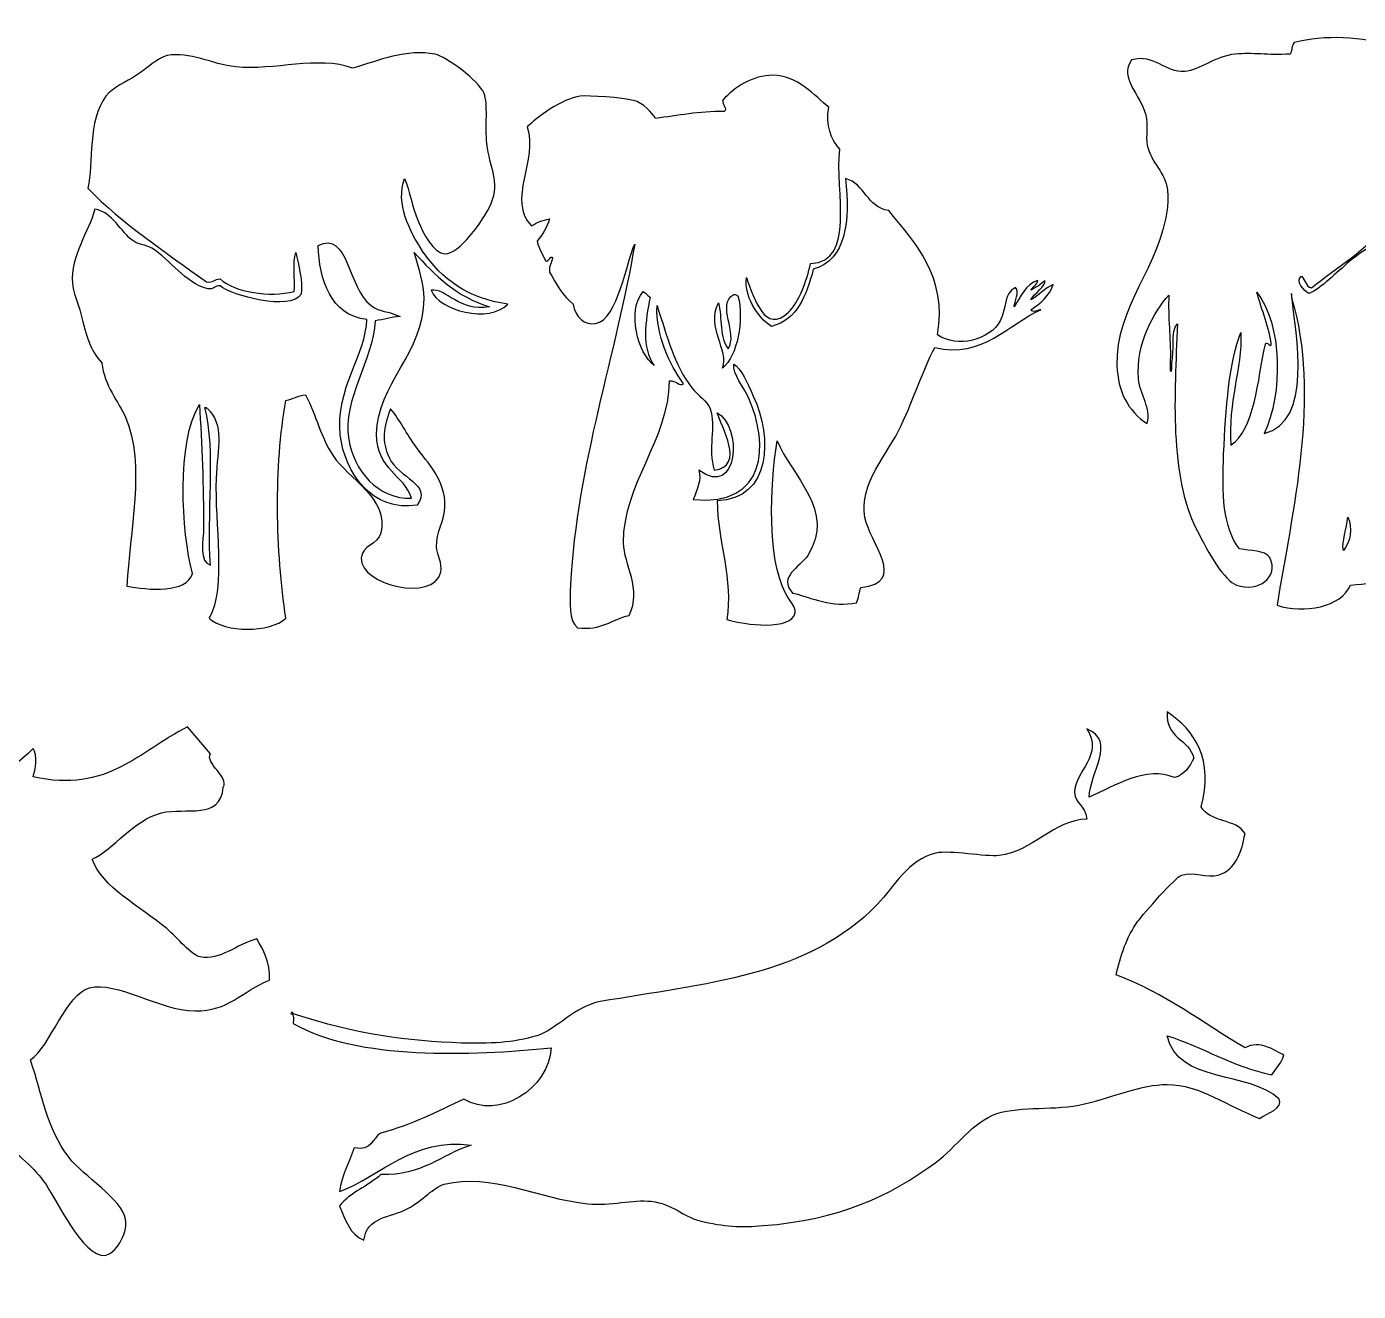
# Model space of a CAD drawing. Header units: centimetres. Extents: x -64 to 65, y -66 to 66.
# Drawn here: x 21.84 to 33.5, y -11.06 to 0.02 of the extents above; entities that cross this region are included whole.
import ezdxf

# ---------------------------------------------------------------- set-up
doc = ezdxf.new("R2010")
doc.units = ezdxf.units.CM
doc.header["$MEASUREMENT"] = 0
doc.layers.add('Layer 1', color=7, linetype='Continuous')

msp = doc.modelspace()

# ---------------------------------------------------------------- linework, layer by layer
at = {"layer": 'Layer 1'}
for points, knots in [([(32.91758, -2.3608), (32.91758, -2.34815), (32.91758, -2.33553), (32.91758, -2.32291), (32.91758, -2.32291), (32.95917, -2.70433), (33.1093, -3.44403), (32.6775, -3.54859), (32.6775, -3.54859), (32.84715, -3.20363), (32.8362, -2.59146), (32.61429, -2.31023), (32.61429, -2.31023), (32.6422, -2.42146), (32.71443, -2.59759), (32.74068, -2.75248), (32.74068, -2.75248), (32.75018, -2.81656), (32.69237, -2.72539), (32.69014, -2.76515), (32.69014, -2.76515), (32.61794, -3.08053), (32.59851, -3.51596), (32.38685, -3.64971), (32.38685, -3.64971), (32.36018, -3.27345), (32.48432, -2.98055), (32.47533, -2.66408), (32.47533, -2.66408), (32.37106, -2.9153), (32.34134, -3.33737), (32.32372, -3.72551), (32.32372, -3.72551), (32.3079, -4.0733), (32.31629, -4.37509), (32.46268, -4.5595), (32.46268, -4.5595), (32.56005, -4.57585), (32.68144, -4.56823), (32.72803, -4.6353), (32.72803, -4.6353), (32.81349, -4.80701), (32.62556, -4.94407), (32.43741, -4.87538), (32.43741, -4.87538), (32.32771, -4.83532), (32.19809, -4.61096), (32.08358, -4.38257), (32.08358, -4.38257), (31.84844, -3.91349), (31.89213, -3.21983), (31.9193, -2.58825), (31.9193, -2.58825), (31.85262, -2.65212), (31.8979, -2.82796), (31.86882, -2.92943), (31.86882, -2.92943), (31.86866, -2.94792), (31.87358, -3.03283), (31.85615, -2.99264), (31.85615, -2.99264), (31.85615, -2.96314), (31.85615, -2.93366), (31.85615, -2.90416), (31.85615, -2.90416), (31.8612, -2.70533), (31.83371, -2.53911), (31.84348, -2.33552), (31.84348, -2.33552), (31.7159, -2.47498), (31.55162, -2.76748), (31.57813, -3.06842), (31.57813, -3.06842), (31.59099, -3.21442), (31.69037, -3.32213), (31.65393, -3.46016), (31.65393, -3.46016), (31.48216, -3.35134), (31.39662, -3.17584), (31.38858, -2.9547), (31.38858, -2.9547), (31.36998, -2.44337), (31.775, -2.07898), (31.83088, -1.56471), (31.83088, -1.56471), (31.83538, -1.52322), (31.83588, -1.45975), (31.83088, -1.41305), (31.83088, -1.41305), (31.81456, -1.26107), (31.68824, -1.1822), (31.65393, -1.02136), (31.65393, -1.02136), (31.63787, -0.94598), (31.66536, -0.85115), (31.64131, -0.75598), (31.64131, -0.75598), (31.59665, -0.57908), (31.40541, -0.44033), (31.51497, -0.27584), (31.51497, -0.27584), (31.71743, -0.2198), (31.81175, -0.3908), (31.98249, -0.37691), (31.98249, -0.37691), (32.11954, -0.36577), (32.24475, -0.24205), (32.42479, -0.22528), (32.42479, -0.22528), (32.57899, -0.21091), (32.7085, -0.23568), (32.90496, -0.22528), (32.90496, -0.22528), (32.92729, -0.20131), (32.91668, -0.14434), (32.94285, -0.12421), (32.94285, -0.12421), (33.46829, 0.01568), (34.25016, -0.19734), (34.4592, -0.55384), (34.4592, -0.55384), (34.65086, -0.88071), (34.29063, -1.31698), (34.09275, -1.50152), (34.09275, -1.50152), (34.0324, -1.55785), (33.95752, -1.59061), (33.89058, -1.64053), (33.89058, -1.64053), (33.80779, -1.64328), (33.81745, -1.55361), (33.75157, -1.53946), (33.75157, -1.53946), (33.68558, -1.55954), (33.77353, -1.66514), (33.7389, -1.69107), (33.7389, -1.69107), (33.591, -1.95176), (33.31551, -2.08485), (33.09451, -2.27236), (33.09451, -2.27236), (33.04056, -2.26313), (33.03979, -2.20071), (33.00603, -2.17126), (33.00603, -2.17126), (32.94351, -2.216), (33.03233, -2.2967), (33.06919, -2.32292), (33.06919, -2.32292), (33.18923, -2.26934), (33.29697, -2.15115), (33.43569, -2.03225), (33.43569, -2.03225), (33.56415, -1.92213), (33.83106, -1.81246), (33.77687, -1.64053), (33.77687, -1.64053), (33.78814, -1.58663), (33.84773, -1.68191), (33.87794, -1.69107), (33.87794, -1.69107), (34.20319, -1.44927), (34.64663, -1.14661), (34.52239, -0.57911), (34.52239, -0.57911), (34.89368, -0.63703), (35.02049, -0.92426), (35.12892, -1.29939), (35.12892, -1.29939), (35.18551, -1.49508), (35.24132, -1.71426), (35.25526, -1.90592), (35.25526, -1.90592), (35.32088, -2.80741), (35.03843, -3.7303), (35.34374, -4.43322), (35.34374, -4.43322), (35.37247, -4.49926), (35.4755, -4.59284), (35.45748, -4.66066), (35.45748, -4.66066), (35.41943, -4.80375), (34.90522, -4.80621), (34.7372, -4.76176), (34.7372, -4.76176), (34.78882, -4.54038), (34.88881, -4.36663), (34.88881, -4.12993), (34.88881, -4.12993), (34.88886, -3.70638), (34.61843, -3.3584), (34.50971, -3.03056), (34.50971, -3.03056), (34.46759, -3.03056), (34.42547, -3.03056), (34.38337, -3.03056), (34.38337, -3.03056), (34.34456, -3.11814), (34.34188, -3.24175), (34.29489, -3.32118), (34.29489, -3.32118), (34.22538, -3.35685), (34.14437, -3.30644), (34.06745, -3.30856), (34.06745, -3.30856), (33.72939, -3.56441), (33.79419, -4.22307), (33.78943, -4.81227), (33.78943, -4.81227), (33.69585, -4.85762), (33.56382, -4.8646), (33.43566, -4.87545), (33.43566, -4.87545), (33.35628, -5.06756), (33.02524, -5.13104), (32.79121, -5.05238), (32.79121, -5.05238), (32.92036, -4.24836), (33.17928, -3.20823), (32.91758, -2.3608)], [0, 0, 0, 0, 0.01785714, 0.01785714, 0.01785714, 0.01785714, 0.03571429, 0.03571429, 0.03571429, 0.03571429, 0.05357143, 0.05357143, 0.05357143, 0.05357143, 0.07142857, 0.07142857, 0.07142857, 0.07142857, 0.08928571, 0.08928571, 0.08928571, 0.08928571, 0.10714286, 0.10714286, 0.10714286, 0.10714286, 0.125, 0.125, 0.125, 0.125, 0.14285714, 0.14285714, 0.14285714, 0.14285714, 0.16071429, 0.16071429, 0.16071429, 0.16071429, 0.17857143, 0.17857143, 0.17857143, 0.17857143, 0.19642857, 0.19642857, 0.19642857, 0.19642857, 0.21428571, 0.21428571, 0.21428571, 0.21428571, 0.23214286, 0.23214286, 0.23214286, 0.23214286, 0.25, 0.25, 0.25, 0.25, 0.26785714, 0.26785714, 0.26785714, 0.26785714, 0.28571429, 0.28571429, 0.28571429, 0.28571429, 0.30357143, 0.30357143, 0.30357143, 0.30357143, 0.32142857, 0.32142857, 0.32142857, 0.32142857, 0.33928571, 0.33928571, 0.33928571, 0.33928571, 0.35714286, 0.35714286, 0.35714286, 0.35714286, 0.375, 0.375, 0.375, 0.375, 0.39285714, 0.39285714, 0.39285714, 0.39285714, 0.41071429, 0.41071429, 0.41071429, 0.41071429, 0.42857143, 0.42857143, 0.42857143, 0.42857143, 0.44642857, 0.44642857, 0.44642857, 0.44642857, 0.46428571, 0.46428571, 0.46428571, 0.46428571, 0.48214286, 0.48214286, 0.48214286, 0.48214286, 0.5, 0.5, 0.5, 0.5, 0.51785714, 0.51785714, 0.51785714, 0.51785714, 0.53571429, 0.53571429, 0.53571429, 0.53571429, 0.55357143, 0.55357143, 0.55357143, 0.55357143, 0.57142857, 0.57142857, 0.57142857, 0.57142857, 0.58928571, 0.58928571, 0.58928571, 0.58928571, 0.60714286, 0.60714286, 0.60714286, 0.60714286, 0.625, 0.625, 0.625, 0.625, 0.64285714, 0.64285714, 0.64285714, 0.64285714, 0.66071429, 0.66071429, 0.66071429, 0.66071429, 0.67857143, 0.67857143, 0.67857143, 0.67857143, 0.69642857, 0.69642857, 0.69642857, 0.69642857, 0.71428571, 0.71428571, 0.71428571, 0.71428571, 0.73214286, 0.73214286, 0.73214286, 0.73214286, 0.75, 0.75, 0.75, 0.75, 0.76785714, 0.76785714, 0.76785714, 0.76785714, 0.78571429, 0.78571429, 0.78571429, 0.78571429, 0.80357143, 0.80357143, 0.80357143, 0.80357143, 0.82142857, 0.82142857, 0.82142857, 0.82142857, 0.83928571, 0.83928571, 0.83928571, 0.83928571, 0.85714286, 0.85714286, 0.85714286, 0.85714286, 0.875, 0.875, 0.875, 0.875, 0.89285714, 0.89285714, 0.89285714, 0.89285714, 0.91071429, 0.91071429, 0.91071429, 0.91071429, 0.92857143, 0.92857143, 0.92857143, 0.92857143, 0.94642857, 0.94642857, 0.94642857, 0.94642857, 0.96428571, 0.96428571, 0.96428571, 0.96428571, 1, 1, 1, 1]), ([(23.39822, -3.31933), (23.49651, -3.69827), (23.41089, -4.28257), (23.44712, -4.70085), (23.44712, -4.70085), (23.34171, -4.67926), (23.38597, -4.48773), (23.38597, -4.37073), (23.38597, -4.37073), (23.38597, -4.02119), (23.37187, -3.63233), (23.34927, -3.29488), (23.34927, -3.29488), (23.14795, -3.61373), (23.19166, -4.4124), (23.28812, -4.77417), (23.28812, -4.77417), (23.24208, -4.9489), (22.89341, -4.92109), (22.71352, -4.88418), (22.71352, -4.88418), (22.73532, -4.41947), (22.88209, -3.81661), (22.70132, -3.40489), (22.70132, -3.40489), (22.64126, -3.26826), (22.51802, -3.13224), (22.49349, -2.92811), (22.49349, -2.92811), (22.39514, -2.82479), (22.35763, -2.69049), (22.31008, -2.50017), (22.31008, -2.50017), (22.28785, -2.41119), (22.2415, -2.30194), (22.23676, -2.23125), (22.23676, -2.23125), (22.22054, -1.99064), (22.38059, -1.78048), (22.43237, -1.58331), (22.43237, -1.58331), (22.59406, -1.61144), (22.65488, -1.78199), (22.77469, -1.86446), (22.77469, -1.86446), (22.82046, -1.896), (22.88865, -1.89804), (22.93365, -1.92561), (22.93365, -1.92561), (23.10357, -2.02994), (23.214, -2.22559), (23.42265, -2.28015), (23.42265, -2.28015), (23.47872, -2.29142), (23.48171, -2.24956), (23.53266, -2.2557), (23.53266, -2.2557), (23.63198, -2.33941), (24.14493, -2.47903), (24.24172, -2.32907), (24.24172, -2.32907), (24.25815, -2.22144), (24.21764, -2.06904), (24.19282, -1.96228), (24.19282, -1.96228), (24.1644, -2.05205), (24.18869, -2.1945), (24.18057, -2.3046), (24.18057, -2.3046), (23.96615, -2.35794), (23.65553, -2.31262), (23.53266, -2.19459), (23.53266, -2.19459), (23.4803, -2.19118), (23.4722, -2.23195), (23.4104, -2.21906), (23.4104, -2.21906), (23.05067, -1.95942), (22.6769, -1.71368), (22.37125, -1.39994), (22.37125, -1.39994), (22.42488, -1.17719), (22.36665, -0.80508), (22.53016, -0.59309), (22.53016, -0.59309), (22.59083, -0.51446), (22.7055, -0.46876), (22.79914, -0.40968), (22.79914, -0.40968), (22.89005, -0.35237), (22.9766, -0.25739), (23.06812, -0.23852), (23.06812, -0.23852), (23.26434, -0.19801), (23.45637, -0.31387), (23.66716, -0.33631), (23.66716, -0.33631), (24.00559, -0.3724), (24.38799, -0.23572), (24.69409, -0.34853), (24.69409, -0.34853), (24.91335, -0.28233), (25.1706, -0.17576), (25.41545, -0.22632), (25.41545, -0.22632), (25.50811, -0.24545), (25.79843, -0.45624), (25.84333, -0.56859), (25.84333, -0.56859), (25.88122, -0.66342), (25.85082, -0.85627), (25.86778, -1.00872), (25.86778, -1.00872), (25.89125, -1.22018), (25.98912, -1.34053), (25.90448, -1.53442), (25.90448, -1.53442), (25.8372, -1.68833), (25.62275, -1.97998), (25.50104, -1.97455), (25.50104, -1.97455), (25.39997, -1.97005), (25.30906, -1.79101), (25.26876, -1.69338), (25.26876, -1.69338), (25.21206, -1.55603), (25.1946, -1.43075), (25.1465, -1.31439), (25.1465, -1.31439), (25.06657, -1.53296), (25.18949, -1.77696), (25.30541, -1.9501), (25.30541, -1.9501), (25.46948, -2.19505), (25.70721, -2.36825), (26.05122, -2.41468), (26.05122, -2.41468), (25.88781, -2.58375), (25.45125, -2.47773), (25.37881, -2.29242), (25.37881, -2.29242), (25.51385, -2.27221), (25.62257, -2.48501), (25.89226, -2.43908), (25.89226, -2.43908), (25.60236, -2.35007), (25.41104, -2.16233), (25.2321, -1.9623), (25.2321, -1.9623), (25.27547, -2.11634), (25.3156, -2.22813), (25.31767, -2.36574), (25.31767, -2.36574), (25.32455, -2.83011), (24.9028, -3.12197), (24.90198, -3.5516), (24.90198, -3.5516), (24.90142, -3.8691), (25.14481, -3.90934), (25.20765, -4.11397), (25.20765, -4.11397), (24.91433, -4.12995), (24.69925, -3.86272), (24.6575, -3.60049), (24.6575, -3.60049), (24.60072, -3.24383), (24.87112, -2.91189), (24.88978, -2.56134), (24.88978, -2.56134), (24.9632, -2.5492), (25.02816, -2.52861), (25.10981, -2.5247), (25.10981, -2.5247), (24.99151, -2.46924), (24.93974, -2.49245), (24.85308, -2.42688), (24.85308, -2.42688), (24.64538, -2.26969), (24.65837, -1.76838), (24.3885, -1.90118), (24.3885, -1.90118), (24.40091, -2.19878), (24.49888, -2.51597), (24.81638, -2.54914), (24.81638, -2.54914), (24.81043, -2.85256), (24.54008, -3.1549), (24.5841, -3.56387), (24.5841, -3.56387), (24.61863, -3.88412), (24.86712, -4.24298), (25.25651, -4.17514), (25.25651, -4.17514), (25.39065, -3.98713), (25.09977, -3.94442), (25.01198, -3.75948), (25.01198, -3.75948), (24.94279, -3.61367), (24.96221, -3.49625), (25.02423, -3.33157), (25.02423, -3.33157), (25.10861, -3.43232), (25.16488, -3.55117), (25.24426, -3.66166), (25.24426, -3.66166), (25.35335, -3.81345), (25.50472, -3.94992), (25.50104, -4.18736), (25.50104, -4.18736), (25.49919, -4.30457), (25.42291, -4.41474), (25.42767, -4.5419), (25.42767, -4.5419), (25.42995, -4.60286), (25.48069, -4.68943), (25.46437, -4.76193), (25.46437, -4.76193), (25.40418, -5.02889), (24.7565, -4.87541), (24.76751, -4.63969), (24.76751, -4.63969), (24.77278, -4.52695), (24.91158, -4.52404), (24.93867, -4.41964), (24.93867, -4.41964), (25.01588, -4.12212), (24.64535, -3.93326), (24.52304, -3.74725), (24.52304, -3.74725), (24.4094, -3.57453), (24.37913, -3.40102), (24.27851, -3.20933), (24.27851, -3.20933), (24.21123, -3.21539), (24.16953, -3.24706), (24.10735, -3.25823), (24.10735, -3.25823), (24.00302, -3.83436), (24.01686, -4.58543), (24.10735, -5.1654), (24.10735, -5.1654), (23.96797, -5.2964), (23.57308, -5.29531), (23.43494, -5.1654), (23.43494, -5.1654), (23.58858, -4.89224), (23.47886, -4.3345), (23.49609, -3.94287), (23.49609, -3.94287), (23.50802, -3.67133), (23.56803, -3.47175), (23.42277, -3.33158), (23.42277, -3.33158), (23.41232, -3.33383), (23.41118, -3.32682), (23.41052, -3.31936), (23.41052, -3.31936), (23.40631, -3.31933), (23.40224, -3.31933), (23.39822, -3.31933)], [0, 0, 0, 0, 0.01515152, 0.01515152, 0.01515152, 0.01515152, 0.03030303, 0.03030303, 0.03030303, 0.03030303, 0.04545455, 0.04545455, 0.04545455, 0.04545455, 0.06060606, 0.06060606, 0.06060606, 0.06060606, 0.07575758, 0.07575758, 0.07575758, 0.07575758, 0.09090909, 0.09090909, 0.09090909, 0.09090909, 0.10606061, 0.10606061, 0.10606061, 0.10606061, 0.12121212, 0.12121212, 0.12121212, 0.12121212, 0.13636364, 0.13636364, 0.13636364, 0.13636364, 0.15151515, 0.15151515, 0.15151515, 0.15151515, 0.16666667, 0.16666667, 0.16666667, 0.16666667, 0.18181818, 0.18181818, 0.18181818, 0.18181818, 0.1969697, 0.1969697, 0.1969697, 0.1969697, 0.21212121, 0.21212121, 0.21212121, 0.21212121, 0.22727273, 0.22727273, 0.22727273, 0.22727273, 0.24242424, 0.24242424, 0.24242424, 0.24242424, 0.25757576, 0.25757576, 0.25757576, 0.25757576, 0.27272727, 0.27272727, 0.27272727, 0.27272727, 0.28787879, 0.28787879, 0.28787879, 0.28787879, 0.3030303, 0.3030303, 0.3030303, 0.3030303, 0.31818182, 0.31818182, 0.31818182, 0.31818182, 0.33333333, 0.33333333, 0.33333333, 0.33333333, 0.34848485, 0.34848485, 0.34848485, 0.34848485, 0.36363636, 0.36363636, 0.36363636, 0.36363636, 0.37878788, 0.37878788, 0.37878788, 0.37878788, 0.39393939, 0.39393939, 0.39393939, 0.39393939, 0.40909091, 0.40909091, 0.40909091, 0.40909091, 0.42424242, 0.42424242, 0.42424242, 0.42424242, 0.43939394, 0.43939394, 0.43939394, 0.43939394, 0.45454545, 0.45454545, 0.45454545, 0.45454545, 0.46969697, 0.46969697, 0.46969697, 0.46969697, 0.48484848, 0.48484848, 0.48484848, 0.48484848, 0.5, 0.5, 0.5, 0.5, 0.51515152, 0.51515152, 0.51515152, 0.51515152, 0.53030303, 0.53030303, 0.53030303, 0.53030303, 0.54545455, 0.54545455, 0.54545455, 0.54545455, 0.56060606, 0.56060606, 0.56060606, 0.56060606, 0.57575758, 0.57575758, 0.57575758, 0.57575758, 0.59090909, 0.59090909, 0.59090909, 0.59090909, 0.60606061, 0.60606061, 0.60606061, 0.60606061, 0.62121212, 0.62121212, 0.62121212, 0.62121212, 0.63636364, 0.63636364, 0.63636364, 0.63636364, 0.65151515, 0.65151515, 0.65151515, 0.65151515, 0.66666667, 0.66666667, 0.66666667, 0.66666667, 0.68181818, 0.68181818, 0.68181818, 0.68181818, 0.6969697, 0.6969697, 0.6969697, 0.6969697, 0.71212121, 0.71212121, 0.71212121, 0.71212121, 0.72727273, 0.72727273, 0.72727273, 0.72727273, 0.74242424, 0.74242424, 0.74242424, 0.74242424, 0.75757576, 0.75757576, 0.75757576, 0.75757576, 0.77272727, 0.77272727, 0.77272727, 0.77272727, 0.78787879, 0.78787879, 0.78787879, 0.78787879, 0.8030303, 0.8030303, 0.8030303, 0.8030303, 0.81818182, 0.81818182, 0.81818182, 0.81818182, 0.83333333, 0.83333333, 0.83333333, 0.83333333, 0.84848485, 0.84848485, 0.84848485, 0.84848485, 0.86363636, 0.86363636, 0.86363636, 0.86363636, 0.87878788, 0.87878788, 0.87878788, 0.87878788, 0.89393939, 0.89393939, 0.89393939, 0.89393939, 0.90909091, 0.90909091, 0.90909091, 0.90909091, 0.92424242, 0.92424242, 0.92424242, 0.92424242, 0.93939394, 0.93939394, 0.93939394, 0.93939394, 0.95454545, 0.95454545, 0.95454545, 0.95454545, 0.96969697, 0.96969697, 0.96969697, 0.96969697, 1, 1, 1, 1]), ([(28.70404, -2.06013), (28.67091, -2.20576), (28.60622, -2.39594), (28.50838, -2.48801), (28.50838, -2.48801), (28.30716, -2.67748), (28.21377, -2.37644), (28.14164, -2.18239), (28.14164, -2.18239), (28.11669, -2.3273), (28.23528, -2.53571), (28.36167, -2.61027), (28.36167, -2.61027), (28.59143, -2.55069), (28.66763, -2.33751), (28.72846, -2.10902), (28.72846, -2.10902), (29.01283, -2.0315), (29.05324, -1.68407), (29.00963, -1.3144), (29.00963, -1.3144), (29.18227, -1.36179), (29.19717, -1.56697), (29.38862, -1.59557), (29.38862, -1.59557), (29.61172, -1.86582), (29.90847, -2.17813), (29.8165, -2.68362), (29.8165, -2.68362), (29.98761, -2.80506), (30.27767, -2.72744), (30.36665, -2.56136), (30.36665, -2.56136), (30.42277, -2.45672), (30.39181, -2.31982), (30.50111, -2.26799), (30.50111, -2.26799), (30.53889, -2.31853), (30.48735, -2.38422), (30.48891, -2.4391), (30.48891, -2.4391), (30.54595, -2.34949), (30.58667, -2.24349), (30.69671, -2.20688), (30.69671, -2.20688), (30.68705, -2.24609), (30.65231, -2.2603), (30.63562, -2.29245), (30.63562, -2.29245), (30.67909, -2.26665), (30.72672, -2.24501), (30.75783, -2.20688), (30.75783, -2.20688), (30.76553, -2.26371), (30.66366, -2.31629), (30.63562, -2.37804), (30.63562, -2.37804), (30.70611, -2.33851), (30.75474, -2.27713), (30.83123, -2.24353), (30.83123, -2.24353), (30.79279, -2.34367), (30.71987, -2.40932), (30.63562, -2.46361), (30.63562, -2.46361), (30.65004, -2.49652), (30.69933, -2.46356), (30.72119, -2.46361), (30.72119, -2.46361), (30.43827, -2.58651), (30.21904, -2.89549), (29.79205, -2.7937), (29.79205, -2.7937), (29.68452, -3.00772), (29.61285, -3.23354), (29.49863, -3.47834), (29.49863, -3.47834), (29.3851, -3.72162), (29.12567, -3.98637), (29.18076, -4.28519), (29.18076, -4.28519), (29.22002, -4.49839), (29.56255, -4.86172), (29.14406, -4.89646), (29.14406, -4.89646), (29.12866, -4.93811), (29.1271, -4.99367), (29.10742, -5.03097), (29.10742, -5.03097), (28.89499, -5.07449), (28.71293, -4.98665), (28.54502, -4.9454), (28.54502, -4.9454), (28.42059, -4.79546), (28.60558, -4.72696), (28.67948, -4.61528), (28.67948, -4.61528), (28.9315, -4.2347), (28.5334, -3.90794), (28.41056, -3.6128), (28.41056, -3.6128), (28.34947, -4.02828), (28.32153, -4.62293), (28.48388, -4.94537), (28.48388, -4.94537), (28.51359, -5.00437), (28.57815, -5.0693), (28.56945, -5.11653), (28.56945, -5.11653), (28.53979, -5.27832), (28.12437, -5.22506), (27.97041, -5.17765), (27.97041, -5.17765), (28.02843, -4.83615), (27.89088, -4.49571), (27.88484, -4.13853), (27.88484, -4.13853), (28.36011, -4.12001), (28.37096, -3.58394), (28.20271, -3.22162), (28.20271, -3.22162), (28.14834, -3.10459), (28.09838, -2.98043), (28.03155, -2.94042), (28.03155, -2.94042), (28.02303, -3.03633), (28.11526, -3.12933), (28.16601, -3.24609), (28.16601, -3.24609), (28.33815, -3.64177), (28.32341, -4.19028), (27.67701, -4.12633), (27.67701, -4.12633), (27.70937, -4.03632), (27.75025, -3.9535), (27.72591, -3.86958), (27.72591, -3.86958), (28.07595, -4.12797), (28.10879, -3.47519), (27.88487, -3.36835), (27.88487, -3.36835), (27.91929, -3.47844), (28.13699, -3.84008), (27.86042, -3.86958), (27.86042, -3.86958), (27.80057, -3.68027), (27.87928, -3.48996), (27.82372, -3.33166), (27.82372, -3.33166), (27.79991, -3.26379), (27.71572, -3.21315), (27.66481, -3.14828), (27.66481, -3.14828), (27.50812, -2.94876), (27.45259, -2.71066), (27.35914, -2.42697), (27.35914, -2.42697), (27.3484, -2.69444), (27.46746, -2.93804), (27.59142, -3.11161), (27.59142, -3.11161), (27.55975, -3.14251), (27.51898, -3.07872), (27.46916, -3.08714), (27.46916, -3.08714), (27.46109, -3.60805), (27.06096, -3.99371), (27.06572, -4.50531), (27.06572, -4.50531), (27.06752, -4.69877), (27.23061, -4.90533), (27.11467, -5.14102), (27.11467, -5.14102), (26.96378, -5.17761), (26.87324, -5.2745), (26.66229, -5.25106), (26.66229, -5.25106), (26.58683, -5.19026), (26.5931, -5.02976), (26.6012, -4.8721), (26.6012, -4.8721), (26.6551, -3.82073), (27.00408, -2.84174), (27.16355, -1.88908), (27.16355, -1.88908), (27.09643, -2.0268), (27.01525, -2.55313), (26.82123, -2.58594), (26.82123, -2.58594), (26.72688, -2.60187), (26.64041, -2.53194), (26.62562, -2.41478), (26.62562, -2.41478), (26.53265, -2.34472), (26.47587, -2.23846), (26.41779, -2.13355), (26.41779, -2.13355), (26.40967, -2.07653), (26.43703, -2.05502), (26.44224, -2.01134), (26.44224, -2.01134), (26.42652, -1.97713), (26.41697, -2.04984), (26.38109, -2.03579), (26.38109, -2.03579), (26.35738, -1.978), (26.3232, -1.93062), (26.30777, -1.86458), (26.30777, -1.86458), (26.3537, -1.80873), (26.3935, -1.7466), (26.41778, -1.66897), (26.41778, -1.66897), (26.35412, -1.67865), (26.30218, -1.70014), (26.25882, -1.73012), (26.25882, -1.73012), (26.03961, -1.50798), (26.31814, -1.14539), (26.22218, -0.8621), (26.22218, -0.8621), (26.29994, -0.78386), (26.52672, -0.61172), (26.68676, -0.59318), (26.68676, -0.59318), (26.75351, -0.58537), (27.06194, -0.60712), (27.15129, -0.62985), (27.15129, -0.62985), (27.23987, -0.65237), (27.31396, -0.73415), (27.34695, -0.78879), (27.34695, -0.78879), (27.54057, -0.76236), (27.72517, -0.72688), (27.94599, -0.72764), (27.94599, -0.72764), (27.98031, -0.70425), (27.92919, -0.6639), (27.93374, -0.62985), (27.93374, -0.62985), (28.03698, -0.51341), (28.19838, -0.41072), (28.37387, -0.4098), (28.37387, -0.4098), (28.57953, -0.40872), (28.74744, -0.59175), (28.86287, -0.69097), (28.86287, -0.69097), (28.83776, -0.84567), (28.8825, -0.9731), (28.96069, -1.05776), (28.96069, -1.05776), (28.91621, -1.43288), (29.10612, -2.0425), (28.70404, -2.06013)], [0, 0, 0, 0, 0.01538462, 0.01538462, 0.01538462, 0.01538462, 0.03076923, 0.03076923, 0.03076923, 0.03076923, 0.04615385, 0.04615385, 0.04615385, 0.04615385, 0.06153846, 0.06153846, 0.06153846, 0.06153846, 0.07692308, 0.07692308, 0.07692308, 0.07692308, 0.09230769, 0.09230769, 0.09230769, 0.09230769, 0.10769231, 0.10769231, 0.10769231, 0.10769231, 0.12307692, 0.12307692, 0.12307692, 0.12307692, 0.13846154, 0.13846154, 0.13846154, 0.13846154, 0.15384615, 0.15384615, 0.15384615, 0.15384615, 0.16923077, 0.16923077, 0.16923077, 0.16923077, 0.18461538, 0.18461538, 0.18461538, 0.18461538, 0.2, 0.2, 0.2, 0.2, 0.21538462, 0.21538462, 0.21538462, 0.21538462, 0.23076923, 0.23076923, 0.23076923, 0.23076923, 0.24615385, 0.24615385, 0.24615385, 0.24615385, 0.26153846, 0.26153846, 0.26153846, 0.26153846, 0.27692308, 0.27692308, 0.27692308, 0.27692308, 0.29230769, 0.29230769, 0.29230769, 0.29230769, 0.30769231, 0.30769231, 0.30769231, 0.30769231, 0.32307692, 0.32307692, 0.32307692, 0.32307692, 0.33846154, 0.33846154, 0.33846154, 0.33846154, 0.35384615, 0.35384615, 0.35384615, 0.35384615, 0.36923077, 0.36923077, 0.36923077, 0.36923077, 0.38461538, 0.38461538, 0.38461538, 0.38461538, 0.4, 0.4, 0.4, 0.4, 0.41538462, 0.41538462, 0.41538462, 0.41538462, 0.43076923, 0.43076923, 0.43076923, 0.43076923, 0.44615385, 0.44615385, 0.44615385, 0.44615385, 0.46153846, 0.46153846, 0.46153846, 0.46153846, 0.47692308, 0.47692308, 0.47692308, 0.47692308, 0.49230769, 0.49230769, 0.49230769, 0.49230769, 0.50769231, 0.50769231, 0.50769231, 0.50769231, 0.52307692, 0.52307692, 0.52307692, 0.52307692, 0.53846154, 0.53846154, 0.53846154, 0.53846154, 0.55384615, 0.55384615, 0.55384615, 0.55384615, 0.56923077, 0.56923077, 0.56923077, 0.56923077, 0.58461538, 0.58461538, 0.58461538, 0.58461538, 0.6, 0.6, 0.6, 0.6, 0.61538462, 0.61538462, 0.61538462, 0.61538462, 0.63076923, 0.63076923, 0.63076923, 0.63076923, 0.64615385, 0.64615385, 0.64615385, 0.64615385, 0.66153846, 0.66153846, 0.66153846, 0.66153846, 0.67692308, 0.67692308, 0.67692308, 0.67692308, 0.69230769, 0.69230769, 0.69230769, 0.69230769, 0.70769231, 0.70769231, 0.70769231, 0.70769231, 0.72307692, 0.72307692, 0.72307692, 0.72307692, 0.73846154, 0.73846154, 0.73846154, 0.73846154, 0.75384615, 0.75384615, 0.75384615, 0.75384615, 0.76923077, 0.76923077, 0.76923077, 0.76923077, 0.78461538, 0.78461538, 0.78461538, 0.78461538, 0.8, 0.8, 0.8, 0.8, 0.81538462, 0.81538462, 0.81538462, 0.81538462, 0.83076923, 0.83076923, 0.83076923, 0.83076923, 0.84615385, 0.84615385, 0.84615385, 0.84615385, 0.86153846, 0.86153846, 0.86153846, 0.86153846, 0.87692308, 0.87692308, 0.87692308, 0.87692308, 0.89230769, 0.89230769, 0.89230769, 0.89230769, 0.90769231, 0.90769231, 0.90769231, 0.90769231, 0.92307692, 0.92307692, 0.92307692, 0.92307692, 0.93846154, 0.93846154, 0.93846154, 0.93846154, 0.95384615, 0.95384615, 0.95384615, 0.95384615, 0.96923077, 0.96923077, 0.96923077, 0.96923077, 1, 1, 1, 1]), ([(27.23695, -2.30463), (27.09288, -2.47486), (27.19142, -2.84872), (27.33477, -2.95259), (27.33477, -2.95259), (27.21761, -2.79482), (27.25907, -2.56564), (27.29807, -2.35352), (27.29807, -2.35352), (27.2697, -2.34524), (27.26537, -2.31293), (27.23695, -2.30463)], [0, 0, 0, 0, 0.25, 0.25, 0.25, 0.25, 0.5, 0.5, 0.5, 0.5, 1, 1, 1, 1]), ([(28.06832, -2.3413), (28.05266, -2.34064), (28.05136, -2.32564), (28.03162, -2.3291), (28.03162, -2.3291), (27.87726, -2.42263), (28.07223, -2.6692), (27.98267, -2.80588), (27.98267, -2.80588), (27.90613, -2.71941), (27.93012, -2.53246), (27.89716, -2.40244), (27.89716, -2.40244), (27.78781, -2.62273), (27.99254, -2.81868), (27.9338, -2.97704), (27.9338, -2.97704), (28.06335, -2.86173), (28.12325, -2.5613), (28.06832, -2.3413)], [0, 0, 0, 0, 0.16666667, 0.16666667, 0.16666667, 0.16666667, 0.33333333, 0.33333333, 0.33333333, 0.33333333, 0.5, 0.5, 0.5, 0.5, 0.66666667, 0.66666667, 0.66666667, 0.66666667, 1, 1, 1, 1]), ([(33.37248, -4.57216), (33.42844, -4.51922), (33.46037, -4.36369), (33.41042, -4.28154), (33.41042, -4.28154), (33.40431, -4.37668), (33.35642, -4.49691), (33.37248, -4.57216)], [0, 0, 0, 0, 0.33333333, 0.33333333, 0.33333333, 0.33333333, 1, 1, 1, 1]), ([(24.15082, -8.63134), (24.15484, -8.6071), (24.17222, -8.61951), (24.17217, -8.63134), (24.17217, -8.63134), (24.73094, -8.81279), (25.17862, -8.87089), (25.64376, -8.88727), (25.64376, -8.88727), (25.88091, -8.89558), (26.11123, -8.88433), (26.3049, -8.82332), (26.3049, -8.82332), (26.47362, -8.77009), (26.65055, -8.56083), (26.85939, -8.52466), (26.85939, -8.52466), (27.7816, -8.36514), (28.67933, -8.30466), (29.29073, -7.67159), (29.29073, -7.67159), (29.43387, -7.52337), (29.55563, -7.27916), (29.80259, -7.22376), (29.80259, -7.22376), (29.93142, -7.19487), (30.23346, -7.25919), (30.35713, -7.24506), (30.35713, -7.24506), (30.64735, -7.21183), (30.83581, -6.93275), (31.1249, -6.92515), (31.1249, -6.92515), (31.10572, -6.79318), (31.01989, -6.79926), (31.01825, -6.69057), (31.01825, -6.69057), (31.01576, -6.51719), (31.27762, -6.35881), (31.1249, -6.13603), (31.1249, -6.13603), (31.39062, -6.23877), (31.14697, -6.522), (31.14625, -6.73322), (31.14625, -6.73322), (31.36742, -6.63572), (31.65004, -6.45239), (31.89272, -6.56256), (31.89272, -6.56256), (31.98223, -6.53838), (32.02377, -6.46623), (32.06335, -6.39196), (32.06335, -6.39196), (32.01964, -6.22239), (31.8107, -6.21808), (31.82874, -5.98675), (31.82874, -5.98675), (32.07396, -6.14817), (32.23863, -6.41186), (32.12732, -6.81855), (32.12732, -6.81855), (32.19646, -6.95555), (32.43659, -6.92158), (32.51118, -7.05316), (32.51118, -7.05316), (32.47758, -7.2203), (32.43257, -7.36833), (32.27663, -7.41569), (32.27663, -7.41569), (32.17561, -7.44641), (32.05927, -7.38137), (31.95664, -7.41569), (31.95664, -7.41569), (31.89954, -7.43485), (31.62461, -7.75049), (31.57278, -7.8209), (31.57278, -7.8209), (31.47205, -7.9579), (31.41885, -8.12596), (31.38085, -8.29011), (31.38085, -8.29011), (31.81172, -8.44926), (32.14023, -8.71077), (32.51118, -8.92993), (32.51118, -8.92993), (32.64098, -8.85733), (32.76796, -8.95213), (32.85239, -8.99393), (32.85239, -8.99393), (32.82728, -9.06121), (32.78609, -9.11244), (32.74579, -9.16459), (32.74579, -9.16459), (32.39527, -9.09564), (32.14857, -8.92289), (31.82874, -8.82336), (31.82874, -8.82336), (31.91809, -9.24582), (32.54827, -9.1275), (32.80976, -9.37785), (32.80976, -9.37785), (32.85156, -9.45791), (32.70176, -9.5044), (32.63918, -9.54845), (32.63918, -9.54845), (32.36415, -9.44481), (32.11478, -9.24936), (31.82873, -9.24989), (31.82873, -9.24989), (31.6033, -9.25029), (31.36846, -9.35747), (31.10361, -9.42049), (31.10361, -9.42049), (30.843, -9.48251), (30.55629, -9.43488), (30.33579, -9.50579), (30.33579, -9.50579), (30.12764, -9.57273), (29.97535, -9.8072), (29.8026, -9.93238), (29.8026, -9.93238), (29.38914, -10.23186), (28.95929, -10.43511), (28.28839, -10.48684), (28.28839, -10.48684), (28.10069, -10.50134), (27.94308, -10.49756), (27.73385, -10.44422), (27.73385, -10.44422), (27.58134, -10.4053), (27.49924, -10.29531), (27.30732, -10.27362), (27.30732, -10.27362), (27.14981, -10.25581), (26.95116, -10.31492), (26.75278, -10.29497), (26.75278, -10.29497), (26.31249, -10.2506), (25.90781, -10.01808), (25.4945, -10.12431), (25.4945, -10.12431), (25.39901, -10.14886), (25.31212, -10.2648), (25.17457, -10.33759), (25.17457, -10.33759), (25.01918, -10.41988), (24.819, -10.40186), (24.79066, -10.61485), (24.79066, -10.61485), (24.6684, -10.56656), (24.62829, -10.43604), (24.57738, -10.31629), (24.57738, -10.31629), (24.66837, -10.19395), (24.82926, -10.14159), (24.93994, -10.03903), (24.93994, -10.03903), (25.30178, -10.0525), (25.46297, -9.86533), (25.72903, -9.78307), (25.72903, -9.78307), (25.22368, -9.71145), (24.94232, -10.04845), (24.57738, -10.18831), (24.57738, -10.18831), (24.59696, -10.03726), (24.6639, -9.93362), (24.70533, -9.8044), (24.70533, -9.8044), (24.8649, -9.84311), (24.86024, -9.71762), (24.93994, -9.67647), (24.93994, -9.67647), (25.20735, -9.60262), (25.43603, -9.49004), (25.66506, -9.37786), (25.66506, -9.37786), (25.97393, -9.56241), (26.40573, -9.29401), (26.43288, -8.92995), (26.43288, -8.92995), (25.73541, -8.9975), (24.72812, -9.03769), (24.1722, -8.71667), (24.1722, -8.71667), (24.17035, -8.68291), (24.18239, -8.63529), (24.15082, -8.63134)], [0, 0, 0, 0, 0.02083333, 0.02083333, 0.02083333, 0.02083333, 0.04166667, 0.04166667, 0.04166667, 0.04166667, 0.0625, 0.0625, 0.0625, 0.0625, 0.08333333, 0.08333333, 0.08333333, 0.08333333, 0.10416667, 0.10416667, 0.10416667, 0.10416667, 0.125, 0.125, 0.125, 0.125, 0.14583333, 0.14583333, 0.14583333, 0.14583333, 0.16666667, 0.16666667, 0.16666667, 0.16666667, 0.1875, 0.1875, 0.1875, 0.1875, 0.20833333, 0.20833333, 0.20833333, 0.20833333, 0.22916667, 0.22916667, 0.22916667, 0.22916667, 0.25, 0.25, 0.25, 0.25, 0.27083333, 0.27083333, 0.27083333, 0.27083333, 0.29166667, 0.29166667, 0.29166667, 0.29166667, 0.3125, 0.3125, 0.3125, 0.3125, 0.33333333, 0.33333333, 0.33333333, 0.33333333, 0.35416667, 0.35416667, 0.35416667, 0.35416667, 0.375, 0.375, 0.375, 0.375, 0.39583333, 0.39583333, 0.39583333, 0.39583333, 0.41666667, 0.41666667, 0.41666667, 0.41666667, 0.4375, 0.4375, 0.4375, 0.4375, 0.45833333, 0.45833333, 0.45833333, 0.45833333, 0.47916667, 0.47916667, 0.47916667, 0.47916667, 0.5, 0.5, 0.5, 0.5, 0.52083333, 0.52083333, 0.52083333, 0.52083333, 0.54166667, 0.54166667, 0.54166667, 0.54166667, 0.5625, 0.5625, 0.5625, 0.5625, 0.58333333, 0.58333333, 0.58333333, 0.58333333, 0.60416667, 0.60416667, 0.60416667, 0.60416667, 0.625, 0.625, 0.625, 0.625, 0.64583333, 0.64583333, 0.64583333, 0.64583333, 0.66666667, 0.66666667, 0.66666667, 0.66666667, 0.6875, 0.6875, 0.6875, 0.6875, 0.70833333, 0.70833333, 0.70833333, 0.70833333, 0.72916667, 0.72916667, 0.72916667, 0.72916667, 0.75, 0.75, 0.75, 0.75, 0.77083333, 0.77083333, 0.77083333, 0.77083333, 0.79166667, 0.79166667, 0.79166667, 0.79166667, 0.8125, 0.8125, 0.8125, 0.8125, 0.83333333, 0.83333333, 0.83333333, 0.83333333, 0.85416667, 0.85416667, 0.85416667, 0.85416667, 0.875, 0.875, 0.875, 0.875, 0.89583333, 0.89583333, 0.89583333, 0.89583333, 0.91666667, 0.91666667, 0.91666667, 0.91666667, 0.9375, 0.9375, 0.9375, 0.9375, 0.95833333, 0.95833333, 0.95833333, 0.95833333, 1, 1, 1, 1]), ([(23.44616, -6.35288), (23.39584, -6.43427), (23.61327, -6.56021), (23.55882, -6.64577), (23.55882, -6.64577), (23.5349, -6.9379), (23.2283, -6.81926), (23.01804, -6.87109), (23.01804, -6.87109), (22.76788, -6.93279), (22.59857, -7.19174), (22.40966, -7.27675), (22.40966, -7.27675), (22.49803, -7.5249), (22.83164, -7.69069), (23.0631, -7.88508), (23.0631, -7.88508), (23.15819, -7.96498), (23.2785, -8.11828), (23.35605, -8.13297), (23.35605, -8.13297), (23.53118, -8.16599), (23.67344, -8.02372), (23.85172, -7.97525), (23.85172, -7.97525), (23.91059, -8.0741), (23.97031, -8.17213), (23.96443, -8.33574), (23.96443, -8.33574), (23.71503, -8.43557), (23.60449, -8.61112), (23.31099, -8.60622), (23.31099, -8.60622), (22.99722, -8.6009), (22.62416, -8.34272), (22.38712, -8.40336), (22.38712, -8.40336), (22.18289, -8.45559), (22.04149, -8.92216), (21.86885, -9.03431), (21.86885, -9.03431), (21.97757, -9.34948), (22.0062, -9.62946), (22.20686, -9.89053), (22.20686, -9.89053), (22.32897, -10.04949), (22.67515, -10.2564), (22.70258, -10.43129), (22.70258, -10.43129), (22.72417, -10.56932), (22.60373, -10.73834), (22.52229, -10.74683), (22.52229, -10.74683), (22.32216, -10.76765), (22.10282, -10.25476), (21.98151, -10.09339), (21.98151, -10.09339), (21.87965, -9.9579), (21.74235, -9.84918), (21.55341, -9.68776), (21.55341, -9.68776), (21.42763, -9.58039), (21.22898, -9.32549), (21.10275, -9.32729), (21.10275, -9.32729), (20.90474, -9.32999), (20.64645, -9.86437), (20.58443, -10.02576), (20.58443, -10.02576), (20.45844, -10.35398), (20.37673, -10.60565), (20.33659, -10.99466), (20.33659, -10.99466), (20.25131, -11.00752), (20.12043, -11.03673), (20.02115, -10.97212), (20.02115, -10.97212), (20.00456, -10.52579), (20.28258, -9.90013), (20.08875, -9.41735), (20.08875, -9.41735), (19.64925, -9.53215), (19.32125, -9.90294), (18.71421, -9.86799), (18.71421, -9.86799), (18.28008, -9.84304), (17.9235, -9.42833), (17.51991, -9.53004), (17.51991, -9.53004), (17.35166, -9.57243), (17.25186, -9.80931), (17.29459, -10.04825), (17.29459, -10.04825), (17.34155, -10.31077), (17.66739, -10.51659), (17.72274, -10.7468), (17.72274, -10.7468), (17.69694, -10.88626), (17.6522, -11.00673), (17.54248, -11.06229), (17.54248, -11.06229), (17.3583, -10.91521), (17.26189, -10.68558), (17.11433, -10.45391), (17.11433, -10.45391), (17.0058, -10.28349), (16.72846, -10.04344), (16.68623, -9.84553), (16.68623, -9.84553), (16.64252, -9.64093), (16.76338, -9.41153), (16.70872, -9.14698), (16.70872, -9.14698), (16.00577, -9.31528), (15.81141, -9.99219), (15.58207, -10.63418), (15.58207, -10.63418), (15.2207, -10.59687), (15.39639, -10.12203), (15.46941, -9.86803), (15.46941, -9.86803), (15.54796, -9.59482), (15.70367, -9.29343), (15.73979, -9.05687), (15.73979, -9.05687), (15.99559, -8.89952), (16.25655, -8.74739), (16.41583, -8.49355), (16.41583, -8.49355), (16.41583, -8.28323), (16.41583, -8.07292), (16.41583, -7.86262), (16.41583, -7.86262), (16.08251, -7.88228), (15.86899, -8.02179), (15.46942, -7.97528), (15.46942, -7.97528), (15.68384, -7.84182), (15.95332, -7.86669), (16.16792, -7.77245), (16.16792, -7.77245), (16.27526, -7.72535), (16.34956, -7.62285), (16.46087, -7.56973), (16.46087, -7.56973), (16.85531, -7.381), (17.39959, -7.4658), (17.90301, -7.4345), (17.90301, -7.4345), (18.23543, -7.41384), (18.56272, -7.30276), (18.84937, -7.27678), (18.84937, -7.27678), (19.02714, -7.26061), (19.24754, -7.32364), (19.43524, -7.27678), (19.43524, -7.27678), (19.58933, -7.23823), (19.73983, -7.04651), (19.8859, -6.93875), (19.8859, -6.93875), (20.13585, -6.75444), (20.58845, -6.61337), (21.01255, -6.78101), (21.01255, -6.78101), (21.06959, -6.75143), (20.87647, -6.66428), (20.94495, -6.62334), (20.94495, -6.62334), (21.39225, -6.71666), (21.68248, -6.52108), (21.89136, -6.3078), (21.89136, -6.3078), (21.93491, -6.36262), (21.913, -6.49632), (21.89136, -6.55569), (21.89136, -6.55569), (22.54533, -6.70264), (22.82547, -6.32706), (23.24605, -6.11788), (23.24605, -6.11788), (23.24605, -6.11788), (23.44616, -6.35288), (23.44616, -6.35288)], [0, 0, 0, 0, 0.0212766, 0.0212766, 0.0212766, 0.0212766, 0.04255319, 0.04255319, 0.04255319, 0.04255319, 0.06382979, 0.06382979, 0.06382979, 0.06382979, 0.08510638, 0.08510638, 0.08510638, 0.08510638, 0.10638298, 0.10638298, 0.10638298, 0.10638298, 0.12765957, 0.12765957, 0.12765957, 0.12765957, 0.14893617, 0.14893617, 0.14893617, 0.14893617, 0.17021277, 0.17021277, 0.17021277, 0.17021277, 0.19148936, 0.19148936, 0.19148936, 0.19148936, 0.21276596, 0.21276596, 0.21276596, 0.21276596, 0.23404255, 0.23404255, 0.23404255, 0.23404255, 0.25531915, 0.25531915, 0.25531915, 0.25531915, 0.27659574, 0.27659574, 0.27659574, 0.27659574, 0.29787234, 0.29787234, 0.29787234, 0.29787234, 0.31914894, 0.31914894, 0.31914894, 0.31914894, 0.34042553, 0.34042553, 0.34042553, 0.34042553, 0.36170213, 0.36170213, 0.36170213, 0.36170213, 0.38297872, 0.38297872, 0.38297872, 0.38297872, 0.40425532, 0.40425532, 0.40425532, 0.40425532, 0.42553191, 0.42553191, 0.42553191, 0.42553191, 0.44680851, 0.44680851, 0.44680851, 0.44680851, 0.46808511, 0.46808511, 0.46808511, 0.46808511, 0.4893617, 0.4893617, 0.4893617, 0.4893617, 0.5106383, 0.5106383, 0.5106383, 0.5106383, 0.53191489, 0.53191489, 0.53191489, 0.53191489, 0.55319149, 0.55319149, 0.55319149, 0.55319149, 0.57446809, 0.57446809, 0.57446809, 0.57446809, 0.59574468, 0.59574468, 0.59574468, 0.59574468, 0.61702128, 0.61702128, 0.61702128, 0.61702128, 0.63829787, 0.63829787, 0.63829787, 0.63829787, 0.65957447, 0.65957447, 0.65957447, 0.65957447, 0.68085106, 0.68085106, 0.68085106, 0.68085106, 0.70212766, 0.70212766, 0.70212766, 0.70212766, 0.72340426, 0.72340426, 0.72340426, 0.72340426, 0.74468085, 0.74468085, 0.74468085, 0.74468085, 0.76595745, 0.76595745, 0.76595745, 0.76595745, 0.78723404, 0.78723404, 0.78723404, 0.78723404, 0.80851064, 0.80851064, 0.80851064, 0.80851064, 0.82978723, 0.82978723, 0.82978723, 0.82978723, 0.85106383, 0.85106383, 0.85106383, 0.85106383, 0.87234043, 0.87234043, 0.87234043, 0.87234043, 0.89361702, 0.89361702, 0.89361702, 0.89361702, 0.91489362, 0.91489362, 0.91489362, 0.91489362, 0.93617021, 0.93617021, 0.93617021, 0.93617021, 0.95744681, 0.95744681, 0.95744681, 0.95744681, 1, 1, 1, 1]), ([(23.44616, -6.35288), (23.44616, -6.35288), (23.44616, -6.35288), (23.44616, -6.35288), (23.44616, -6.35288), (23.44616, -6.35288), (23.44616, -6.35288), (23.44616, -6.35288)], [0, 0, 0, 0, 0.33333333, 0.33333333, 0.33333333, 0.33333333, 1, 1, 1, 1])]:
    msp.add_open_spline(points, degree=3, knots=knots, dxfattribs=at)

doc.saveas('drawing.dxf')
